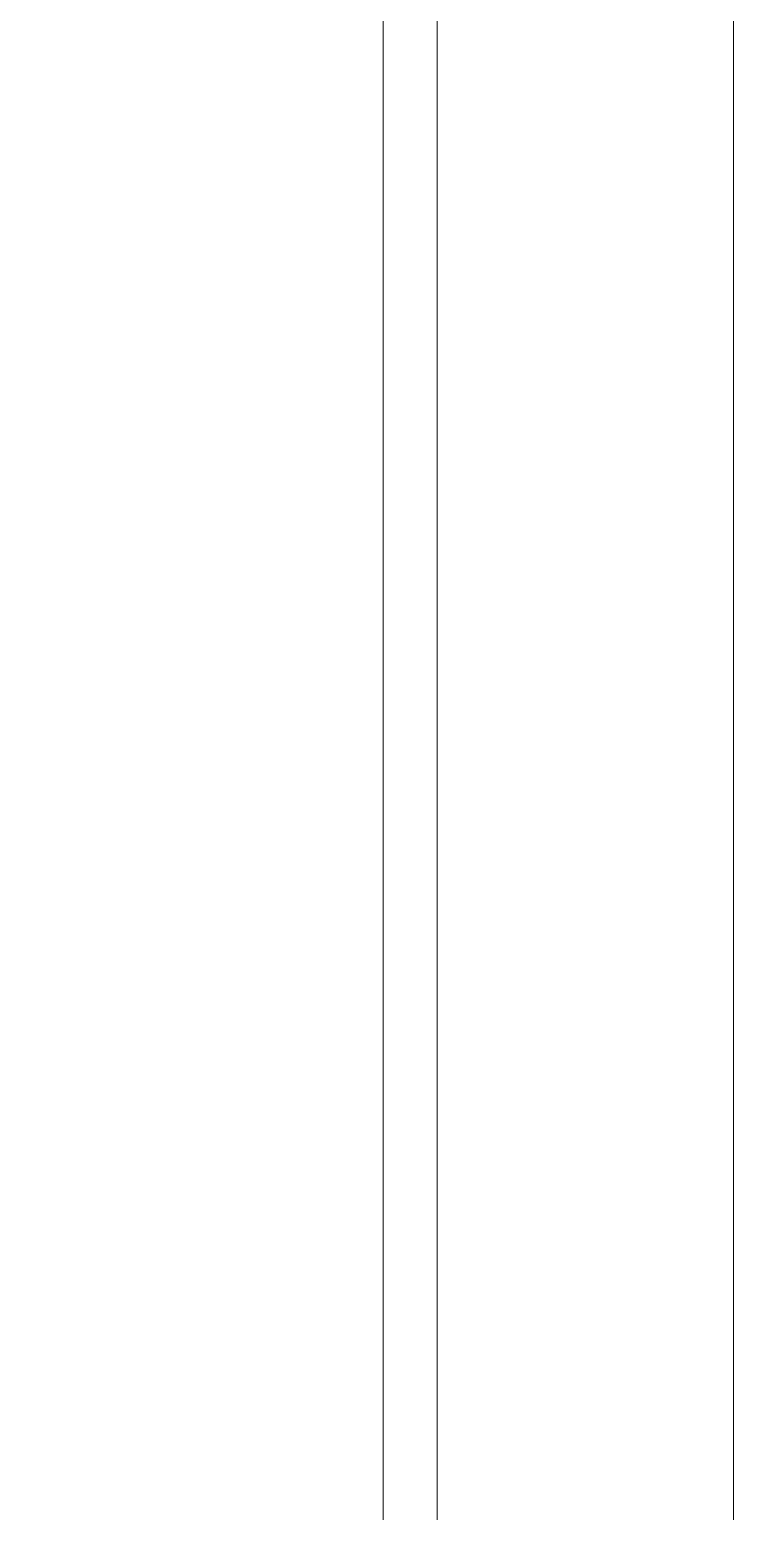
# Model space of a CAD drawing. Header units: millimetres. Extents: x -48147 to 1417267, y -496296 to 18123.
# Drawn here: x 1365819 to 1366198, y -478545 to -477747 of the extents above; entities that cross this region are included whole.
import ezdxf

# ---------------------------------------------------------------- set-up
doc = ezdxf.new("R2010")
doc.units = ezdxf.units.MM
doc.header["$MEASUREMENT"] = 0
doc.linetypes.add('Wipeout_Contour', pattern=[1000, 0, -1000])
doc.layers.add('New_A-25-M_Wall_Int', color=7, linetype='Continuous')
doc.layers.add('New_ArchiCAD Doors', color=7, linetype='Continuous')
doc.layers.add('New_ArchiCAD Doors_Pen_No__63', color=7, linetype='Continuous', lineweight=20, true_color=0x606060)

# ---------------------------------------------------------------- blocks, each defined once
blk = doc.blocks.new('Section Elem_44_2', base_point=(1376122.47, -491272.82))
at = {"color": 254, "linetype": 'Wipeout_Contour', "lineweight": 0, "ltscale": 8681565.631465085}
blk.add_wipeout([(1365122.62, -479122.82), (1366009.15, -479122.82), (1366009.15, -477022.82), (1366549.27, -477022.82), (1366549.27, -476122.82), (1365122.62, -476122.82)], dxfattribs=at).dxf.layer = 'New_A-25-M_Wall_Int'
blk = doc.blocks.new('Section Elem_52_2', base_point=(1376122.47, -491272.82))
at = {"color": 254, "linetype": 'Wipeout_Contour', "lineweight": 0, "ltscale": 7236710.486699272}
blk.add_wipeout([(1366009.15, -479122.82), (1366038.26, -479122.82), (1366038.26, -479056.82), (1366038.26, -477095.82), (1366009.15, -477095.82)], dxfattribs=at).dxf.layer = 'New_ArchiCAD Doors'
at = {"layer": 'New_ArchiCAD Doors_Pen_No__63', "linetype": 'Continuous'}
blk.add_line((1366009.15, -477095.82), (1366009.15, -479122.82), dxfattribs=at)
at = {"color": 254, "linetype": 'Wipeout_Contour', "lineweight": 0, "ltscale": 5789419.971041852}
blk.add_wipeout([(1366038.26, -477095.82), (1366038.26, -479056.82), (1366197.93, -479056.82), (1366197.93, -477095.82)], dxfattribs=at).dxf.layer = 'New_ArchiCAD Doors'
at = {"layer": 'New_ArchiCAD Doors_Pen_No__63', "linetype": 'Continuous'}
for p, q in [((1366038.26, -479056.82), (1366038.26, -477095.82)), ((1366197.93, -479056.82), (1366197.93, -477095.82))]:
    blk.add_line(p, q, dxfattribs=at)

msp = doc.modelspace()

# ---------------------------------------------------------------- block references
at = {"layer": 'New_A-25-M_Wall_Int'}
msp.add_blockref('Section Elem_44_2', (1376122.47, -491272.82), dxfattribs=at)

# ---------------------------------------------------------------- next in the draw order: block references
at = {"layer": 'New_ArchiCAD Doors'}
msp.add_blockref('Section Elem_52_2', (1376122.47, -491272.82), dxfattribs=at)

doc.saveas('drawing.dxf')
